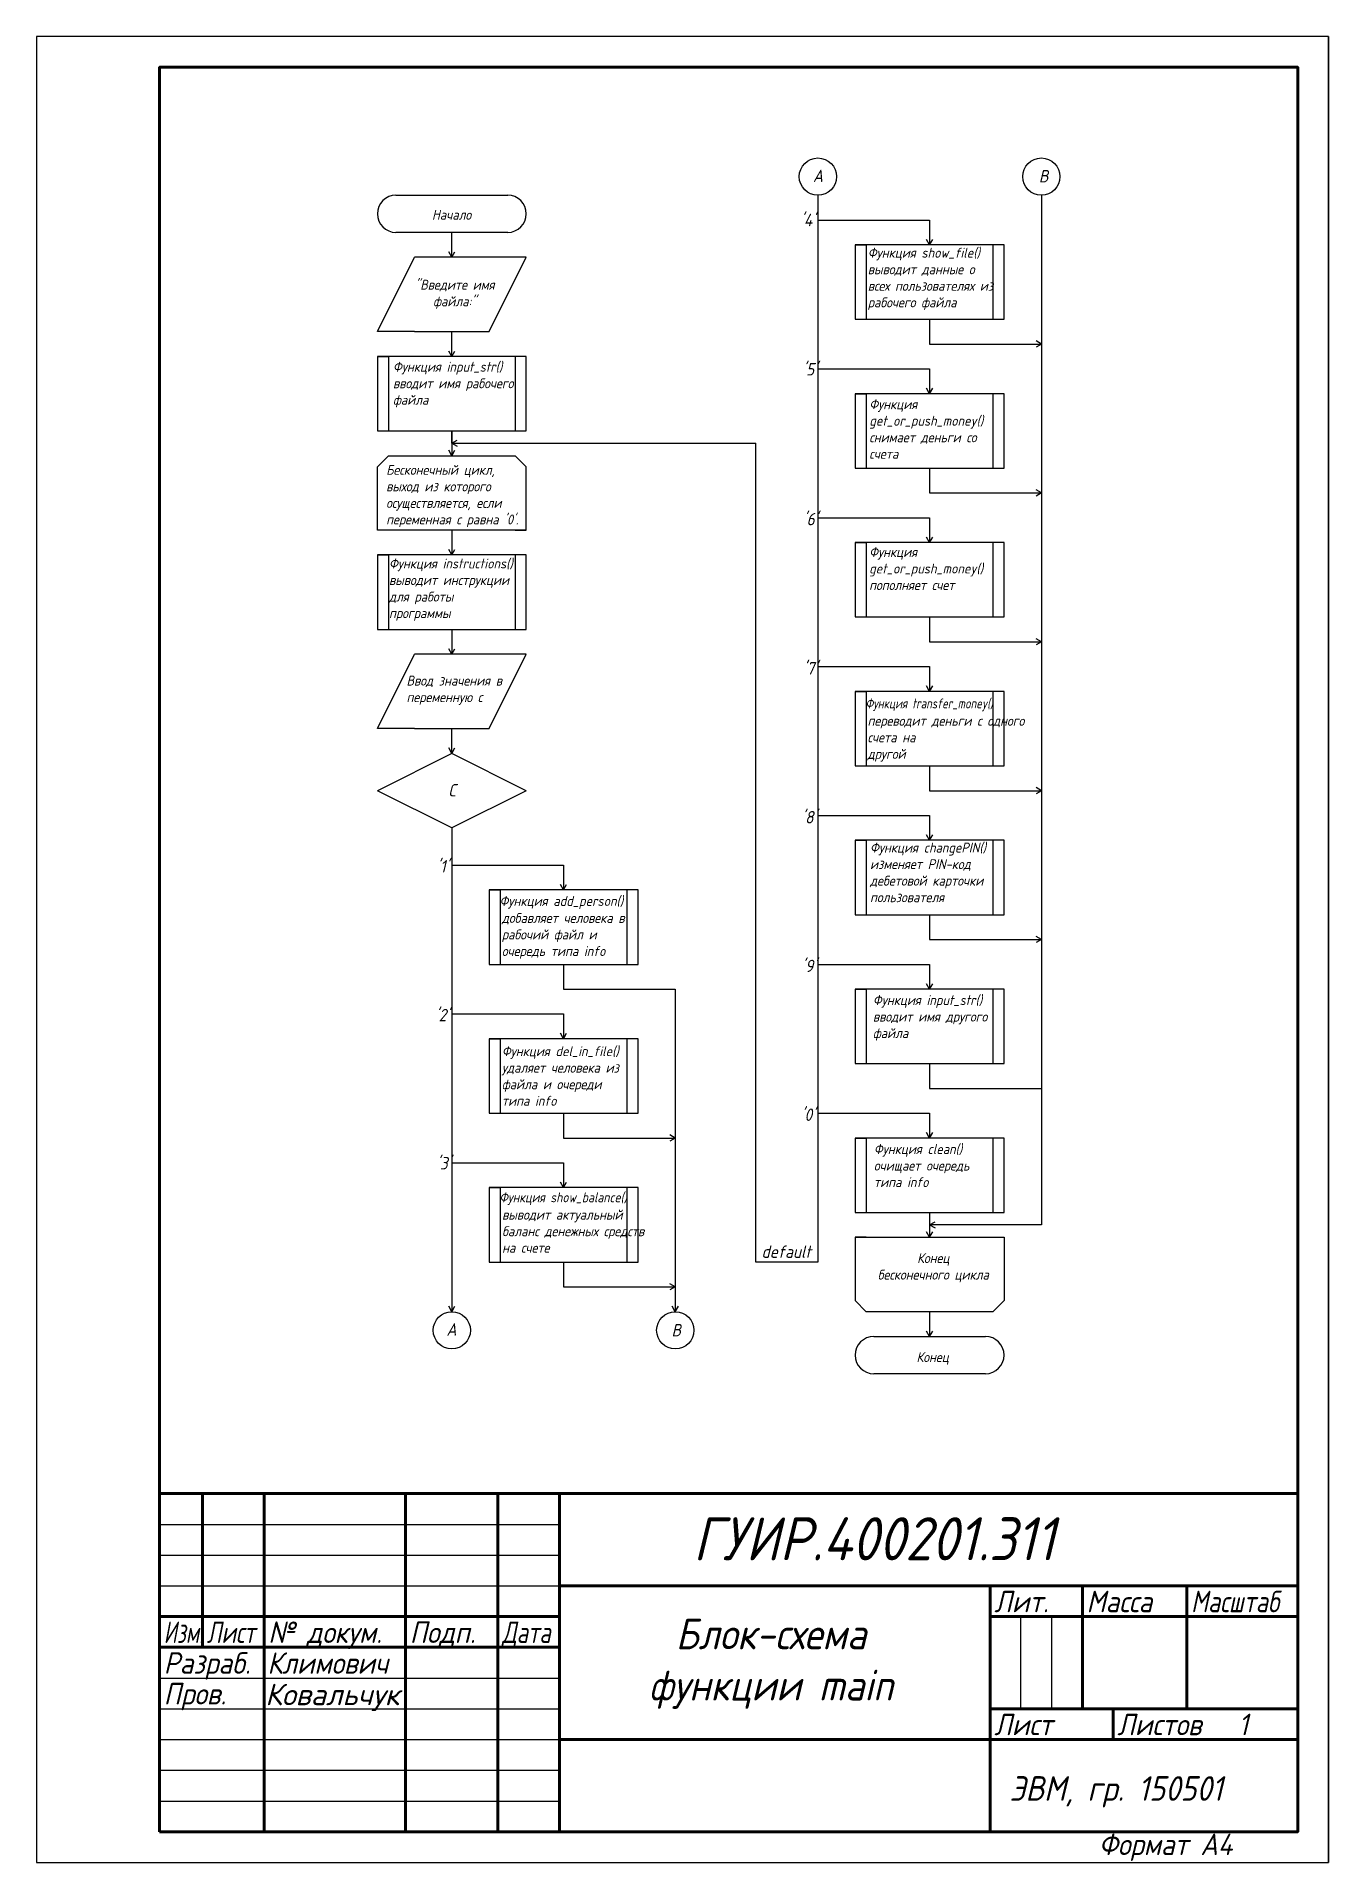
# Model space of a CAD drawing. Header units: millimetres. Extents: x 0 to 210, y 0 to 297.
import ezdxf
from ezdxf.enums import TextEntityAlignment as Align

# ---------------------------------------------------------------- set-up
doc = ezdxf.new("R2010")
doc.units = ezdxf.units.MM
doc.header["$LTSCALE"] = 0.5
doc.layers.get('Defpoints').update_dxf_attribs({"color": 5})
doc.styles.get("Standard").update_dxf_attribs({"font": 'isocpeui.ttf', "width": 0.9})

# ---------------------------------------------------------------- blocks, each defined once
blk = doc.blocks.new('НАЧАЛО_КОНЕЦ')
for p, q in [((2280.1, 2000.2), (2370.1, 2000.2)), ((2370.1, 1970.2), (2280.1, 1970.2))]:
    blk.add_line(p, q)
for centre, start, end in [((2280.1, 1985.2), 90, 270), ((2370.1, 1985.2), 270, 90)]:
    blk.add_arc(centre, 15, start, end)
blk = doc.blocks.new('ВВОД')
for p, q in [((2265.1, 1940.2), (2295.1, 2000.2)), ((2385.1, 2000.2), (2295.1, 2000.2)), ((2355.1, 1940.2), (2385.1, 2000.2)), ((2295.1, 1940.2), (2265.1, 1940.2)), ((2295.1, 1940.2), (2355.1, 1940.2))]:
    blk.add_line(p, q)
blk = doc.blocks.new('ФУНКЦИЯ')
for p, q in [((2265.1, 1914.6), (2274.1, 1914.6)), ((2274.1, 1914.6), (2274.1, 1854.6)), ((2385.1, 1914.6), (2376.1, 1914.6)), ((2376.1, 1914.6), (2376.1, 1854.6))]:
    blk.add_line(p, q)
blk.add_lwpolyline([(2265.1, 1854.6), (2385.1, 1854.6), (2385.1, 1914.6), (2265.1, 1914.6)], close=True)
blk = doc.blocks.new('ЦИКЛ')
for p, q in [((2265.1, 1819.5), (2274.1, 1828.5)), ((2274.1, 1828.5), (2376.1, 1828.5)), ((2385.1, 1819.5), (2376.1, 1828.5)), ((2265.1, 1768.5), (2265.1, 1819.5)), ((2385.1, 1768.5), (2385.1, 1819.5)), ((2385.1, 1768.5), (2265.1, 1768.5)), ((2376.1, 1768.5), (2385.1, 1768.5))]:
    blk.add_line(p, q)
blk = doc.blocks.new('УСЛОВНЫЙ ОПЕРАТОР')
for p, q in [((2325.1, 1550.4), (2265.1, 1520.4)), ((2385.1, 1520.4), (2325.1, 1550.4)), ((2325.1, 1490.4), (2265.1, 1520.4)), ((2385.1, 1520.4), (2325.1, 1490.4))]:
    blk.add_line(p, q)
blk = doc.blocks.new('схема')
for p, q in [((2618.1, 2119.7), (2618.1, 2099.7)), ((2798.1, 2119.7), (2798.1, 2099.7)), ((2618.1, 2099.7), (2708.1, 2099.7)), ((2618.1, 2099.7), (2618.1, 1979.7)), ((2708.1, 2099.7), (2708.1, 2079.7)), ((2798.1, 2099.7), (2798.1, 1289.7)), ((2323.2, 2069.7), (2323.2, 2089.7)), ((2708.1, 2079.7), (2705.6, 2084.1)), ((2708.1, 2079.7), (2710.6, 2084.1)), ((2323.2, 2069.7), (2320.7, 2074.1)), ((2323.2, 2069.7), (2325.7, 2074.1)), ((2648.1, 2019.7), (2708.1, 2019.7)), ((2708.1, 2019.7), (2708.1, 1999.7)), ((2323.2, 1989.7), (2323.2, 2009.7)), ((2798.1, 1999.7), (2793.8, 2002.2)), ((2323.2, 1989.7), (2320.7, 1994.1)), ((2323.2, 1989.7), (2325.7, 1994.1)), ((2708.1, 1999.7), (2798.1, 1999.7)), ((2798.1, 1999.7), (2793.8, 1997.2)), ((2618.1, 1979.7), (2708.1, 1979.7)), ((2618.1, 1979.7), (2618.1, 1859.7)), ((2708.1, 1979.7), (2708.1, 1959.7)), ((2708.1, 1959.7), (2705.6, 1964.1)), ((2708.1, 1959.7), (2710.6, 1964.1)), ((2323.2, 1919.7), (2323.2, 1929.7)), ((2323.2, 1929.7), (2323.2, 1909.7)), ((2323.2, 1909.7), (2320.7, 1914.1)), ((2323.2, 1919.7), (2327.6, 1922.2)), ((2323.2, 1919.7), (2327.6, 1917.3)), ((2323.2, 1919.7), (2568.1, 1919.7)), ((2323.2, 1909.7), (2325.7, 1914.1)), ((2568.1, 1259.7), (2568.1, 1919.7)), ((2648.1, 1899.7), (2708.1, 1899.7)), ((2708.1, 1899.7), (2708.1, 1879.7)), ((2708.1, 1879.7), (2798.1, 1879.7)), ((2798.1, 1879.7), (2793.8, 1882.2)), ((2798.1, 1879.7), (2793.8, 1877.2)), ((2618.1, 1859.7), (2708.1, 1859.7)), ((2618.1, 1859.7), (2618.1, 1739.7)), ((2708.1, 1859.7), (2708.1, 1839.7)), ((2323.2, 1849.7), (2323.2, 1829.7)), ((2708.1, 1839.7), (2705.6, 1844.1)), ((2708.1, 1839.7), (2710.6, 1844.1)), ((2323.2, 1829.7), (2320.7, 1834.1)), ((2323.2, 1829.7), (2325.7, 1834.1)), ((2323.2, 1769.7), (2323.2, 1749.7)), ((2648.1, 1779.7), (2708.1, 1779.7)), ((2708.1, 1779.7), (2708.1, 1759.7)), ((2323.2, 1749.7), (2320.7, 1754.1)), ((2323.2, 1749.7), (2325.7, 1754.1)), ((2708.1, 1759.7), (2798.1, 1759.7)), ((2798.1, 1759.7), (2793.8, 1762.2)), ((2798.1, 1759.7), (2793.8, 1757.2)), ((2618.1, 1739.7), (2708.1, 1739.7)), ((2618.1, 1739.7), (2618.1, 1619.7)), ((2708.1, 1739.7), (2708.1, 1719.7)), ((2708.1, 1719.7), (2705.6, 1724.1)), ((2708.1, 1719.7), (2710.6, 1724.1)), ((2323.2, 1669.7), (2323.2, 1689.7)), ((2323.2, 1669.7), (2320.7, 1674.1)), ((2323.2, 1669.7), (2325.7, 1674.1)), ((2648.1, 1659.7), (2708.1, 1659.7)), ((2708.1, 1659.7), (2708.1, 1639.7)), ((2708.1, 1639.7), (2798.1, 1639.7)), ((2798.1, 1639.7), (2793.8, 1642.2)), ((2798.1, 1639.7), (2793.8, 1637.2)), ((2618.1, 1619.7), (2708.1, 1619.7)), ((2618.1, 1619.7), (2618.1, 1499.7)), ((2708.1, 1619.7), (2708.1, 1599.7)), ((2323.2, 1609.7), (2323.2, 1579.7)), ((2708.1, 1599.7), (2705.6, 1604.1)), ((2708.1, 1599.7), (2710.6, 1604.1)), ((2323.2, 1579.7), (2413.2, 1579.7)), ((2323.2, 1579.7), (2323.2, 1459.7)), ((2413.2, 1579.7), (2413.2, 1559.7)), ((2413.2, 1559.7), (2410.7, 1564.1)), ((2413.2, 1559.7), (2415.7, 1564.1)), ((2648.1, 1539.7), (2708.1, 1539.7)), ((2708.1, 1539.7), (2708.1, 1519.7)), ((2708.1, 1519.7), (2798.1, 1519.7)), ((2798.1, 1519.7), (2793.8, 1522.2)), ((2798.1, 1519.7), (2793.8, 1517.2)), ((2353.2, 1499.7), (2413.2, 1499.7)), ((2413.2, 1499.7), (2413.2, 1479.7)), ((2618.1, 1499.7), (2708.1, 1499.7)), ((2618.1, 1499.7), (2618.1, 1379.7)), ((2708.1, 1499.7), (2708.1, 1479.7)), ((2413.2, 1479.7), (2503.2, 1479.7)), ((2503.2, 1479.7), (2503.2, 1219.7)), ((2708.1, 1479.7), (2705.6, 1484.1)), ((2708.1, 1479.7), (2710.6, 1484.1)), ((2323.2, 1459.7), (2413.2, 1459.7)), ((2323.2, 1459.7), (2323.2, 1339.7)), ((2413.2, 1459.7), (2413.2, 1439.7)), ((2413.2, 1439.7), (2410.7, 1444.1)), ((2413.2, 1439.7), (2415.7, 1444.1)), ((2648.1, 1419.7), (2708.1, 1419.7)), ((2708.1, 1419.7), (2708.1, 1399.7)), ((2708.1, 1399.7), (2798.1, 1399.7)), ((2353.2, 1379.7), (2413.2, 1379.7)), ((2413.2, 1379.7), (2413.2, 1359.7)), ((2618.1, 1379.7), (2708.1, 1379.7)), ((2618.1, 1379.7), (2618.1, 1259.7)), ((2708.1, 1379.7), (2708.1, 1359.7)), ((2413.2, 1359.7), (2503.2, 1359.7)), ((2503.2, 1359.7), (2498.9, 1362.2)), ((2503.2, 1359.7), (2498.9, 1357.2)), ((2708.1, 1359.7), (2705.6, 1364.1)), ((2708.1, 1359.7), (2710.6, 1364.1)), ((2323.2, 1339.7), (2413.2, 1339.7)), ((2323.2, 1339.7), (2323.2, 1219.7)), ((2413.2, 1339.7), (2413.2, 1319.7)), ((2413.2, 1319.7), (2410.7, 1324.1)), ((2413.2, 1319.7), (2415.7, 1324.1)), ((2648.1, 1299.7), (2708.1, 1299.7)), ((2708.1, 1299.7), (2708.1, 1279.7)), ((2708.1, 1279.7), (2705.6, 1284.1)), ((2708.1, 1289.7), (2712.5, 1292.2)), ((2798.1, 1289.7), (2708.1, 1289.7)), ((2708.1, 1289.7), (2712.5, 1287.3)), ((2708.1, 1279.7), (2710.6, 1284.1)), ((2353.2, 1259.7), (2413.2, 1259.7)), ((2413.2, 1259.7), (2413.2, 1239.7)), ((2618.1, 1259.7), (2568.1, 1259.7)), ((2413.2, 1239.7), (2503.2, 1239.7)), ((2503.2, 1239.7), (2498.9, 1242.2)), ((2503.2, 1239.7), (2498.9, 1237.2)), ((2323.2, 1219.7), (2320.7, 1224.1)), ((2323.2, 1219.7), (2325.7, 1224.1)), ((2503.2, 1219.7), (2500.7, 1224.1)), ((2503.2, 1219.7), (2505.7, 1224.1)), ((2708.1, 1219.7), (2708.1, 1199.7)), ((2708.1, 1199.7), (2705.6, 1204.1)), ((2708.1, 1199.7), (2710.6, 1204.1))]:
    blk.add_line(p, q)
for centre in [(2618.1, 2134.7), (2798.1, 2134.7), (2323.2, 1204.7), (2503.2, 1204.7)]:
    blk.add_circle(centre, 15)
for name, p in [('НАЧАЛО_КОНЕЦ', (-1.9, 119.5)), ('ФУНКЦИЯ', (383, 165.1)), ('ВВОД', (-1.9, 69.6)), ('ФУНКЦИЯ', (-1.9, 75.1)), ('ФУНКЦИЯ', (383, 45.1)), ('ЦИКЛ', (-1.9, 81.2)), ('ФУНКЦИЯ', (-1.9, -84.9)), ('ФУНКЦИЯ', (383, -74.9)), ('ВВОД', (-1.9, -250.4)), ('ФУНКЦИЯ', (383, -194.9)), ('УСЛОВНЫЙ ОПЕРАТОР', (-1.9, 119.3)), ('ФУНКЦИЯ', (383, -314.9)), ('ФУНКЦИЯ', (88.1, -354.9)), ('ФУНКЦИЯ', (383, -434.9)), ('ФУНКЦИЯ', (88.1, -474.9)), ('ФУНКЦИЯ', (383, -554.9)), ('ФУНКЦИЯ', (88.1, -594.9)), ('НАЧАЛО_КОНЕЦ', (383, -800.5))]:
    blk.add_blockref(name, p)
at = {"rotation": 180}
blk.add_blockref('ЦИКЛ', (5033.2, 3048.2), dxfattribs=at)
for s, width, p, p2 in [('Функция transfer_money()', 0.746869, (2656.5, 1706), (2759.1, 1706)), ('Функция add_person()', 0.866632, (2361.6, 1546.8), (2461.3, 1546.8)), ('Функция show_balance()', 0.817037, (2361.6, 1307.9), (2464.3, 1307.9))]:
    blk.add_text(s, height=8, dxfattribs=dict(width=width)).set_placement(p, p2, align=Align.FIT)
at = {"char_height": 10, "attachment_point": 1}
for s, insert in [('А', (2614.1, 2140.3)), ('В', (2796.1, 2140)), ('А', (2318.9, 1210.4))]:
    blk.add_mtext(s, dxfattribs=dict(at, insert=insert))
at = {"attachment_point": 1}
for s, width, heights, insert, char_height in [('Начало', 75.997, [0], (2307.2, 2107.9), 8), ("'4'", 19.921, [0], (2604.1, 2104.7), 10), ('Функция show_file() выводит данные о всех пользователях из рабочего файла', 100.82, [0], (2658.3, 2077.3), 8), ('\\pxqc;"Введите имя \\Pфайла:"', 161.843, [24.2], (2244.7, 2051.5), 8), ('Функция input_str() вводит имя рабочего файла', 98.453, [0], (2275.8, 1985.4), 8), ("'5'", 19.921, [0], (2605.9, 1984.4), 10), ('Функция get_or_push_money() снимает деньги со счета', 109.421, [0], (2659.5, 1955.2), 8), ("Бесконечный цикл, выход из которого осуществляется, если переменная с равна '0'.", 113.237, [0], (2270.3, 1902.3), 8), ("'6'", 19.921, [0], (2606.3, 1863.6), 10), ('Функция instructions() выводит инструкции для работы программы', 103.54, [0], (2272.6, 1826.8), 8), ('Функция get_or_push_money() пополняет счет', 102.127, [0], (2659.4, 1836.1), 8), ("'7'", 19.921, [0], (2606.3, 1743.3), 10), ('Ввод значения в переменную с', 104.72, [0], (2286.7, 1732.4), 8), ('переводит деньги с одного счета на \\Pдругой', 127.48, [0], (2658.1, 1700), 8), ('C', 9.209, [0], (2320.2, 1645.1), 10), ("'8'", 19.921, [0], (2605.1, 1623.3), 10), ('Функция changePIN() изменяет PIN-код дебетовой карточки пользователя', 98.993, [0], (2660.1, 1597.8), 8), ("'1'", 19.921, [0], (2311.1, 1583.7), 10), ('добавляет человека в рабочий файл и очередь типа info', 102.364, [0], (2363.5, 1541.1), 8), ("'9'", 19.921, [0], (2605.1, 1503.4), 10), ('Функция input_str() вводит имя другого файла', 105.774, [0], (2662.4, 1474.9), 8), ("'2'", 19.921, [0], (2310, 1463.8), 10), ('Функция del_in_file() удаляет человека из файла и очереди типа info', 105.605, [0], (2363.5, 1433.7), 8), ("'0'", 19.921, [0], (2604.6, 1383.5), 10), ('Функция clean() очищает очередь типа info', 90.274, [0], (2663.2, 1354.8), 8), ("'3'", 19.921, [0], (2310.9, 1344.4), 10), ('выводит актуальный баланс денежных средств на счете', 114.961, [0], (2363.7, 1301.9), 8), ('default', 6.616, [0], (2572.7, 1273.1), 10), ('\\pxqc;Конец \\Pбесконечного цикла', 126.679, [0], (2647.7, 1266.9), 8), ('Конец', 72.216, [0], (2697.5, 1187.1), 8)]:
    blk.add_mtext_dynamic_manual_height_columns(s, width=width, gutter_width=12.5, heights=heights, dxfattribs=dict(at, insert=insert, char_height=char_height))
at = {"insert": (2500.2, 1209.8), "char_height": 10, "width": 3.776, "attachment_point": 1}
blk.add_mtext('В', dxfattribs=at)

msp = doc.modelspace()

# ---------------------------------------------------------------- linework, layer by layer
msp.add_line((210, 297), (210, 0))
at = {"color": 7, "linetype": 'Continuous', "lineweight": 60}
for p, q in [((205, 60), (20, 60)), ((20, 5), (20, 60)), ((27, 60), (27, 35)), ((37, 5), (37, 60)), ((60, 60), (60, 5)), ((75, 5), (75, 60)), ((85, 60), (85, 5)), ((85, 45), (205, 45)), ((155, 5), (155, 45)), ((170, 45), (170, 25)), ((187, 25), (187, 45)), ((20, 40), (85, 40)), ((155, 40), (205, 40)), ((20, 35), (85, 35)), ((155, 25), (205, 25)), ((175, 20), (175, 25)), ((85, 20), (205, 20))]:
    msp.add_line(p, q, dxfattribs=at)
at = {"color": 7, "linetype": 'Continuous', "lineweight": -3}
for p, q in [((20, 55), (85, 55)), ((20, 50), (85, 50)), ((20, 45), (85, 45)), ((160, 25), (160, 40)), ((165, 40), (165, 25)), ((20, 30), (85, 30)), ((20, 25), (85, 25)), ((20, 20), (85, 20)), ((20, 15), (85, 15)), ((20, 10), (85, 10))]:
    msp.add_line(p, q, dxfattribs=at)
at = {"color": 7, "linetype": 'Continuous'}
msp.add_line((155, 45), (155, 40), dxfattribs=at)
at = {"color": 7, "linetype": 'Continuous', "lineweight": 60}
msp.add_lwpolyline([(20, 5), (205, 5), (205, 292), (20, 292)], close=True, dxfattribs=at)
at = {"layer": 'Defpoints'}
msp.add_lwpolyline([(0, 0), (210, 0), (210, 297), (0, 297)], close=True, dxfattribs=at)

# ---------------------------------------------------------------- block references
at = {"xscale": 0.2017836983728576, "yscale": 0.2017836983728576, "zscale": 0.2017836983728576}
msp.add_blockref('схема', (-401.28, -156.53), dxfattribs=at)

# ---------------------------------------------------------------- texts
at = {"color": 7, "linetype": 'Continuous', "lineweight": -3}
for s, width, p in [('Лит.', 0.9, (155.67, 40.7)), ('Масса', 0.9, (170.67, 40.7)), ('Масштаб', 0.8, (187.67, 40.7)), ('Изм.', 0.7, (20.67, 35.7)), ('Лист', 0.75, (27.67, 35.7)), ('№ докум.', 0.9, (37.67, 35.7)), ('Подп.', 0.9, (60.67, 35.7)), ('Дата', 0.75, (75.67, 35.7)), ('Разраб.', 0.9, (20.67, 30.7)), ('Пров.', 0.9, (20.67, 25.7)), ('Лист', 0.9, (155.67, 20.7)), ('Листов   1', 0.9, (175.67, 20.7))]:
    msp.add_text(s, height=3.5, dxfattribs=dict(at, width=width)).set_placement(p)
at = {"width": 0.917479}
msp.add_text('Ковальчук', height=3.5, dxfattribs=at).set_placement((37.17, 25.58), (59, 25.58), align=Align.FIT)
at = {"width": 0.9}
msp.add_text('ЭВМ, гр. 150501', height=4, dxfattribs=at).set_placement((158.16, 10.04))
at = {"color": 7, "linetype": 'Continuous', "lineweight": 70, "width": 0.9}
msp.add_text('Формат А4', height=3.5, dxfattribs=at).set_placement((172.66, 1.2))
at = {"attachment_point": 1}
for s, width, insert, char_height in [('ГУИР.400201.311', 88.6619, (106.73, 56.15), 7), ('Климович', 47, (37.52, 34.19), 3.5)]:
    msp.add_mtext_dynamic_manual_height_columns(s, width=width, gutter_width=50, heights=[0], dxfattribs=dict(at, insert=insert, char_height=char_height))
at = {"insert": (80.45, 39.68), "char_height": 5, "width": 77.8669, "attachment_point": 1}
msp.add_mtext('\\pxqc;Блок-схема \\Pфункции main', dxfattribs=at)

doc.saveas('drawing.dxf')
